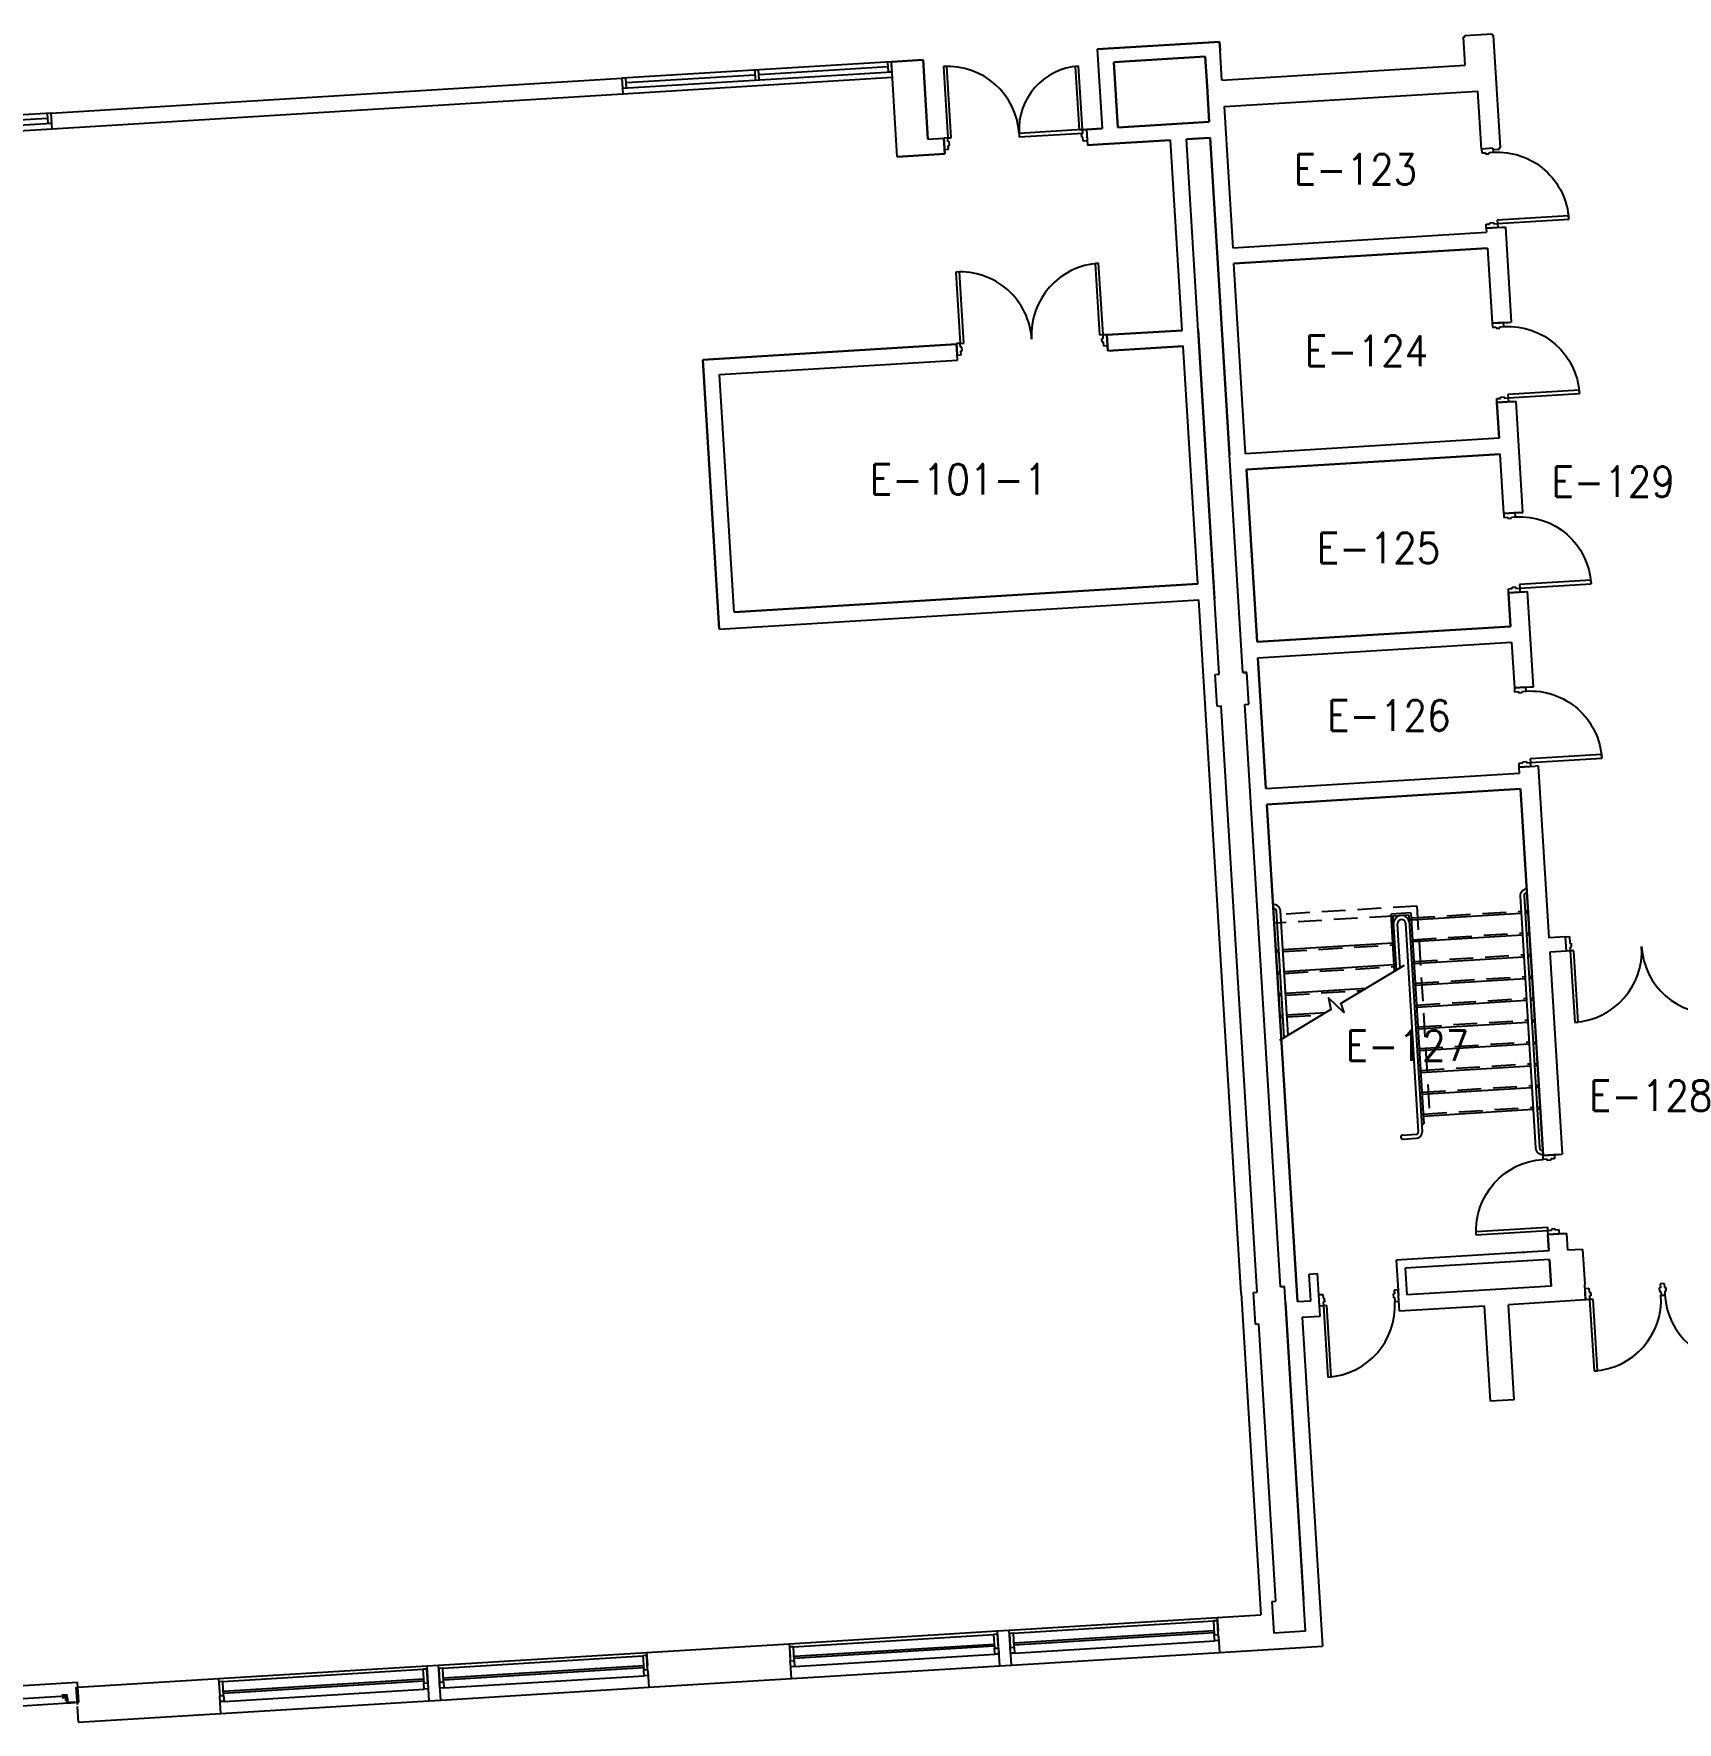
# Model space of a CAD drawing. Header units: inches. Extents: x -2 to 15026, y -1056 to 7065.
# Drawn here: x 8749 to 9577, y 5250 to 6101 of the extents above; entities that cross this region are included whole.
import ezdxf
from ezdxf.enums import TextEntityAlignment as Align

# ---------------------------------------------------------------- set-up
doc = ezdxf.new("R2010")
doc.units = ezdxf.units.IN
doc.header["$LTSCALE"] = 48
doc.header["$MEASUREMENT"] = 0
doc.linetypes.add('HIDDEN', pattern=[0.375, 0.25, -0.125])
doc.layers.get('0').update_dxf_attribs({"linetype": 'CONTINUOUS'})
for name, color, linetype in [('A-DOOR', 5, 'CONTINUOUS'), ('A-FLOR-STRS', 4, 'CONTINUOUS'), ('A-GLAZ', 1, 'CONTINUOUS'), ('A-GLAZ-DETL', 5, 'CONTINUOUS'), ('A-WALL', 7, 'CONTINUOUS'), ('A-WALL-SILL', 3, 'CONTINUOUS'), ('SP-RMNO', 7, 'CONTINUOUS'), ('SP-ROOM', 7, 'CONTINUOUS'), ('SP-ROOMF', 7, 'CONTINUOUS')]:
    doc.layers.add(name, color=color, linetype=linetype)
doc.styles.add('ROMANS', font='ROMANS', dxfattribs={"width": 0.78})

# ---------------------------------------------------------------- blocks, each defined once
blk = doc.blocks.new('BRKSYM3')
at = {"layer": 'A-FLOR-STRS', "color": 3, "linetype": 'Continuous'}
blk.add_lwpolyline([(0, 0), (0.04825, -0.192625), (0.16275, 0.235), (0.247125, 0)], dxfattribs=at)
for p in [(0, 0), (0.247125, 0)]:
    blk.add_point(p, dxfattribs=at)
blk = doc.blocks.new('FMGRM1')
at = {"style": 'ROMANS', "width": 0.9}
for tag, p in [('DATA1', (0, -0.2836)), ('DATA2', (0, -0.443)), ('DATA3', (0, -0.6024)), ('DATA4', (0, -0.7618)), ('DATA5', (0, -0.9213))]:
    blk.add_attdef(tag, text='', height=0.1172, dxfattribs=at).set_placement(p, align=Align.CENTER)
at = {"layer": 'SP-RMNO', "style": 'ROMANS', "width": 0.9}
blk.add_attdef('RMNUMB', text='', height=0.16, dxfattribs=at).set_placement((0, 0), align=Align.MIDDLE)

msp = doc.modelspace()

# ---------------------------------------------------------------- linework, layer by layer
at = {"layer": 'A-DOOR', "linetype": 'Continuous'}
for p, q in [((9209.34, 6084.22), (9207.59, 6084.12)), ((9207.59, 6084.12), (9209.79, 6048.18)), ((9211.54, 6048.29), (9209.34, 6084.22)), ((9275.71, 6084.28), (9273.96, 6084.17)), ((9273.96, 6084.17), (9275.92, 6052.23)), ((9277.67, 6052.34), (9275.71, 6084.28)), ((9277.67, 6052.34), (9245.73, 6050.38)), ((9245.73, 6050.38), (9245.83, 6048.63)), ((9245.83, 6048.63), (9277.77, 6050.59)), ((9275.92, 6052.23), (9277.67, 6052.34)), ((9277.16, 6050.36), (9277.79, 6050.4)), ((9277.28, 6048.49), (9277.16, 6050.36)), ((9277.9, 6048.53), (9277.28, 6048.49)), ((9277.67, 6052.34), (9279.66, 6052.46)), ((9277.77, 6050.59), (9277.67, 6052.34)), ((9277.79, 6050.4), (9277.67, 6052.34)), ((9278.02, 6046.6), (9277.9, 6048.53)), ((9279.66, 6052.46), (9280.02, 6046.72)), ((9209.79, 6048.18), (9207.79, 6048.06)), ((9207.79, 6048.06), (9208.15, 6042.32)), ((9208.15, 6042.32), (9210.14, 6042.44)), ((9209.79, 6048.18), (9211.54, 6048.29)), ((9209.91, 6046.24), (9209.79, 6048.18)), ((9210.53, 6046.28), (9209.91, 6046.24)), ((9210.02, 6044.37), (9210.65, 6044.41)), ((9210.14, 6042.44), (9210.02, 6044.37)), ((9210.65, 6044.41), (9210.53, 6046.28)), ((9280.02, 6046.72), (9278.02, 6046.6)), ((9484.37, 6042.93), (9478.63, 6042.58)), ((9478.63, 6042.58), (9478.76, 6040.58)), ((9478.76, 6040.58), (9480.69, 6040.7)), ((9480.69, 6040.7), (9480.73, 6040.08)), ((9480.73, 6040.08), (9482.6, 6040.19)), ((9482.56, 6040.82), (9484.5, 6040.94)), ((9482.6, 6040.19), (9482.56, 6040.82)), ((9484.37, 6042.93), (9484.5, 6040.94)), ((9522.52, 6008.95), (9486.59, 6006.75)), ((9486.59, 6006.75), (9486.69, 6005)), ((9486.69, 6005), (9522.63, 6007.2)), ((9522.63, 6007.2), (9522.52, 6008.95)), ((9480.95, 6004.65), (9482.89, 6004.77)), ((9481.08, 6002.66), (9480.95, 6004.65)), ((9486.82, 6003.01), (9481.08, 6002.66)), ((9482.85, 6005.39), (9484.72, 6005.51)), ((9482.89, 6004.77), (9482.85, 6005.39)), ((9484.72, 6005.51), (9484.76, 6004.88)), ((9484.76, 6004.88), (9486.69, 6005)), ((9486.69, 6005), (9486.82, 6003.01)), ((9215.67, 5980.69), (9213.93, 5980.58)), ((9213.93, 5980.58), (9216.12, 5944.65)), ((9217.87, 5944.75), (9215.67, 5980.69)), ((9285.8, 5984.98), (9284.05, 5984.87)), ((9284.05, 5984.87), (9286.25, 5948.94)), ((9288, 5949.04), (9285.8, 5984.98)), ((9489.75, 5955.11), (9484.01, 5954.76)), ((9489.87, 5953.11), (9489.75, 5955.11)), ((9286.25, 5948.94), (9288, 5949.04)), ((9287.49, 5947.07), (9288.11, 5947.11)), ((9287.61, 5945.2), (9287.49, 5947.07)), ((9288, 5949.04), (9289.99, 5949.17)), ((9288.11, 5947.11), (9288, 5949.04)), ((9289.99, 5949.17), (9290.34, 5943.43)), ((9484.01, 5954.76), (9484.13, 5952.76)), ((9484.13, 5952.76), (9486.06, 5952.88)), ((9486.06, 5952.88), (9486.1, 5952.25)), ((9486.1, 5952.25), (9487.97, 5952.37)), ((9487.93, 5952.99), (9489.87, 5953.11)), ((9487.97, 5952.37), (9487.93, 5952.99)), ((9216.12, 5944.65), (9214.13, 5944.53)), ((9214.13, 5944.53), (9214.48, 5938.79)), ((9214.48, 5938.79), (9216.47, 5938.91)), ((9216.12, 5944.65), (9217.87, 5944.75)), ((9216.24, 5942.71), (9216.12, 5944.65)), ((9216.87, 5942.75), (9216.24, 5942.71)), ((9216.36, 5940.84), (9216.98, 5940.88)), ((9216.47, 5938.91), (9216.36, 5940.84)), ((9216.98, 5940.88), (9216.87, 5942.75)), ((9288.23, 5945.24), (9287.61, 5945.2)), ((9288.35, 5943.3), (9288.23, 5945.24)), ((9290.34, 5943.43), (9288.35, 5943.3)), ((9527.89, 5921.12), (9491.96, 5918.92)), ((9528, 5919.38), (9527.89, 5921.12)), ((9486.33, 5916.83), (9488.26, 5916.94)), ((9486.45, 5914.83), (9486.33, 5916.83)), ((9492.19, 5915.18), (9486.45, 5914.83)), ((9488.22, 5917.57), (9490.09, 5917.68)), ((9488.26, 5916.94), (9488.22, 5917.57)), ((9490.09, 5917.68), (9490.13, 5917.06)), ((9490.13, 5917.06), (9492.06, 5917.18)), ((9491.96, 5918.92), (9492.06, 5917.18)), ((9492.06, 5917.18), (9528, 5919.38)), ((9492.06, 5917.18), (9492.19, 5915.18)), ((9495.61, 5859.27), (9489.87, 5858.92)), ((9489.87, 5858.92), (9489.99, 5856.93)), ((9489.99, 5856.93), (9491.92, 5857.05)), ((9491.92, 5857.05), (9491.96, 5856.42)), ((9491.96, 5856.42), (9493.83, 5856.54)), ((9493.79, 5857.16), (9495.73, 5857.28)), ((9493.83, 5856.54), (9493.79, 5857.16)), ((9495.73, 5857.28), (9495.61, 5859.27)), ((9492.19, 5820.99), (9494.12, 5821.11)), ((9492.31, 5819), (9492.19, 5820.99)), ((9498.05, 5819.35), (9492.31, 5819)), ((9494.08, 5821.74), (9495.95, 5821.85)), ((9494.12, 5821.11), (9494.08, 5821.74)), ((9495.95, 5821.85), (9495.99, 5821.23)), ((9495.99, 5821.23), (9497.93, 5821.34)), ((9533.75, 5825.29), (9497.82, 5823.09)), ((9497.82, 5823.09), (9497.93, 5821.34)), ((9497.93, 5821.34), (9533.86, 5823.54)), ((9497.93, 5821.34), (9498.05, 5819.35)), ((9533.86, 5823.54), (9533.75, 5825.29)), ((9500.98, 5771.44), (9495.24, 5771.09)), ((9495.24, 5771.09), (9495.36, 5769.09)), ((9495.36, 5769.09), (9497.3, 5769.21)), ((9497.3, 5769.21), (9497.33, 5768.59)), ((9497.33, 5768.59), (9499.21, 5768.7)), ((9499.17, 5769.32), (9501.1, 5769.44)), ((9499.21, 5768.7), (9499.17, 5769.32)), ((9501.1, 5769.44), (9500.98, 5771.44)), ((9499.46, 5733.9), (9501.33, 5734.01)), ((9499.49, 5733.28), (9499.46, 5733.9)), ((9501.33, 5734.01), (9501.36, 5733.39)), ((9539.12, 5737.45), (9503.19, 5735.26)), ((9503.19, 5735.26), (9503.3, 5733.51)), ((9503.3, 5733.51), (9539.23, 5735.71)), ((9539.23, 5735.71), (9539.12, 5737.45)), ((9497.56, 5733.16), (9499.49, 5733.28)), ((9497.68, 5731.16), (9497.56, 5733.16)), ((9503.42, 5731.51), (9497.68, 5731.16)), ((9501.36, 5733.39), (9503.3, 5733.51)), ((9503.3, 5733.51), (9503.42, 5731.51)), ((9520.97, 5645.67), (9522.96, 5645.8)), ((9521.41, 5638.44), (9520.97, 5645.67)), ((9522.96, 5645.8), (9523.17, 5642.37)), ((9523.17, 5642.37), (9523.8, 5642.4)), ((9523.91, 5640.53), (9523.29, 5640.49)), ((9523.29, 5640.49), (9523.4, 5638.56)), ((9523.8, 5642.4), (9523.91, 5640.53)), ((9523.4, 5638.56), (9521.41, 5638.44)), ((9525.15, 5638.67), (9523.4, 5638.56)), ((9523.4, 5638.56), (9525.6, 5602.62)), ((9527.35, 5602.73), (9525.15, 5638.67)), ((9525.6, 5602.62), (9527.35, 5602.73)), ((9509.65, 5535.53), (9515.39, 5535.88)), ((9509.77, 5533.53), (9509.65, 5535.53)), ((9511.7, 5533.65), (9509.77, 5533.53)), ((9511.74, 5533.03), (9511.7, 5533.65)), ((9513.61, 5533.14), (9511.74, 5533.03)), ((9515.51, 5533.88), (9513.57, 5533.76)), ((9513.57, 5533.76), (9513.61, 5533.14)), ((9515.39, 5535.88), (9515.51, 5533.88)), ((9475.93, 5497.15), (9511.86, 5499.35)), ((9476.03, 5495.4), (9475.93, 5497.15)), ((9511.97, 5497.6), (9476.03, 5495.4)), ((9511.86, 5499.35), (9511.97, 5497.6)), ((9513.9, 5497.72), (9511.97, 5497.6)), ((9511.97, 5497.6), (9512.09, 5495.6)), ((9512.09, 5495.6), (9517.83, 5495.95)), ((9515.73, 5498.45), (9513.86, 5498.34)), ((9513.86, 5498.34), (9513.9, 5497.72)), ((9515.77, 5497.83), (9515.73, 5498.45)), ((9517.71, 5497.95), (9515.77, 5497.83)), ((9517.83, 5495.95), (9517.71, 5497.95)), ((9570.74, 5470.91), (9568.74, 5470.79)), ((9568.74, 5470.79), (9568.86, 5468.85)), ((9570.74, 5470.91), (9570.85, 5468.97)), ((9396.72, 5465.38), (9398.72, 5465.5)), ((9397.07, 5459.64), (9396.72, 5465.38)), ((9398.72, 5465.5), (9398.83, 5463.57)), ((9398.83, 5463.57), (9399.46, 5463.6)), ((9399.57, 5461.73), (9398.95, 5461.69)), ((9398.95, 5461.69), (9399.07, 5459.76)), ((9399.46, 5463.6), (9399.57, 5461.73)), ((9434.77, 5465.76), (9434.14, 5465.73)), ((9434.14, 5465.73), (9434.26, 5463.85)), ((9434.26, 5463.85), (9434.88, 5463.89)), ((9436.64, 5467.82), (9434.65, 5467.7)), ((9434.65, 5467.7), (9434.77, 5465.76)), ((9434.88, 5463.89), (9435, 5461.96)), ((9435, 5461.96), (9437, 5462.08)), ((9437, 5462.08), (9436.64, 5467.82)), ((9530.81, 5468.47), (9532.8, 5468.59)), ((9531.16, 5462.73), (9530.81, 5468.47)), ((9533.15, 5462.85), (9531.16, 5462.73)), ((9532.8, 5468.59), (9532.92, 5466.65)), ((9532.92, 5466.65), (9533.55, 5466.69)), ((9533.66, 5464.82), (9533.04, 5464.78)), ((9533.04, 5464.78), (9533.15, 5462.85)), ((9534.9, 5462.96), (9533.15, 5462.85)), ((9533.15, 5462.85), (9535.35, 5426.91)), ((9533.55, 5466.69), (9533.66, 5464.82)), ((9537.1, 5427.02), (9534.9, 5462.96)), ((9568.86, 5468.85), (9568.23, 5468.81)), ((9568.23, 5468.81), (9568.35, 5466.94)), ((9568.35, 5466.94), (9568.97, 5466.98)), ((9568.97, 5466.98), (9569.09, 5465.05)), ((9569.09, 5465.05), (9571.09, 5465.17)), ((9570.85, 5468.97), (9571.48, 5469.01)), ((9571.59, 5467.14), (9570.97, 5467.1)), ((9570.97, 5467.1), (9571.09, 5465.17)), ((9571.48, 5469.01), (9571.59, 5467.14)), ((9399.07, 5459.76), (9397.07, 5459.64)), ((9400.81, 5459.87), (9399.07, 5459.76)), ((9399.07, 5459.76), (9401.26, 5423.83)), ((9403.01, 5423.93), (9400.81, 5459.87)), ((9401.26, 5423.83), (9403.01, 5423.93)), ((9535.35, 5426.91), (9537.1, 5427.02)), ((8771.43, 5269.97), (8672.53, 5263.92)), ((8772.04, 5259.99), (8771.43, 5269.97)), ((8665.99, 5253.5), (8772.04, 5259.99)), ((8765.72, 5263.11), (8671.88, 5257.37)), ((8766.22, 5263.81), (8763.52, 5263.64)), ((8765.87, 5262.61), (8763.62, 5262.48)), ((8763.7, 5263.48), (8765.89, 5263.62)), ((8763.77, 5262.34), (8765.6, 5262.46)), ((8765.44, 5261.34), (8765.8, 5261.36)), ((8765.45, 5261.09), (8765.44, 5261.34)), ((8765.45, 5261.09), (8765.82, 5261.11)), ((8765.55, 5261.49), (8765.8, 5261.51)), ((8765.58, 5260.94), (8765.55, 5261.49)), ((8765.58, 5260.94), (8765.83, 5260.96)), ((8765.75, 5262.32), (8765.86, 5260.5)), ((8765.9, 5262.12), (8765.87, 5262.61)), ((8765.9, 5262.12), (8766.01, 5260.37)), ((8766.01, 5260.37), (8766.05, 5259.62)), ((8766.05, 5259.62), (8770.04, 5259.86)), ((8766.07, 5263.46), (8766.16, 5261.88)), ((8766.16, 5261.88), (8766.24, 5260.59)), ((8766.42, 5260.43), (8766.22, 5263.81)), ((8766.27, 5260.14), (8766.24, 5260.59)), ((8766.6, 5261.56), (8766.35, 5261.54)), ((8766.61, 5261.41), (8766.36, 5261.39)), ((8766.63, 5261.16), (8766.38, 5261.14)), ((8766.64, 5261.01), (8766.39, 5260.99)), ((8769.78, 5260.1), (8766.54, 5259.9)), ((8766.64, 5261.01), (8766.6, 5261.56))]:
    msp.add_line(p, q, dxfattribs=at)
for centre, radius, start, end in [((9209.79, 6048.18), 36, 3.50549, 93.50549), ((9277.67, 6052.34), 32, 93.50548, 183.50548), ((9523.4, 5638.56), 36, 273.5, 3.49999), ((9595.25, 5642.93), 36, 183.50001, 273.50001), ((9533.15, 5462.85), 36, 273.49921, 3.4992), ((9606.99, 5467.34), 36, 183.49922, 273.49921), ((8763.69, 5263.65), 0.169, 183.5, 273.5), ((8763.76, 5262.49), 0.141, 183.5, 273.5), ((8765.61, 5262.32), 0.141, 3.5, 93.5), ((8766, 5260.51), 0.141, 183.5, 273.5), ((8765.9, 5263.45), 0.169, 3.5, 93.5), ((8765.91, 5261.87), 0.25, 3.5, 93.5), ((8766.41, 5260.6), 0.169, 183.5, 273.5), ((8766.52, 5260.15), 0.25, 183.5, 273.5), ((8769.79, 5259.85), 0.25, 3.5, 93.5)]:
    msp.add_arc(centre, radius, start, end, dxfattribs=at)
at = {"layer": 'A-DOOR', "linetype": 'Continuous', "extrusion": (0, 0, -1)}
for centre, major_axis, start_param, end_param in [((9486.69, 6005), (25.46, 25.46), -0.846485, 0.724312), ((9492.06, 5917.18), (-25.46, 25.46), 0.724312, 2.295108), ((9497.93, 5821.34), (-25.46, 25.46), 0.724312, 2.295108), ((9503.3, 5733.51), (25.46, 25.46), -0.846485, 0.724312), ((9511.97, 5497.6), (-25.46, 25.46), 5.436701, 7.007497)]:
    msp.add_ellipse(centre, major_axis=major_axis, ratio=1, start_param=start_param, end_param=end_param, dxfattribs=at)
at = {"layer": 'A-DOOR', "linetype": 'Continuous'}
for centre, major_axis, start_param, end_param in [((9216.12, 5944.65), (-25.46, 25.46), 3.988077, 5.558874), ((9288, 5949.04), (25.46, 25.46), 0.846485, 2.417281), ((9399.07, 5459.76), (-25.46, 25.46), 2.417281, 3.988077)]:
    msp.add_ellipse(centre, major_axis=major_axis, ratio=1, start_param=start_param, end_param=end_param, dxfattribs=at)
for p in [(9214.16, 5944.03), (9571.06, 5465.67)]:
    msp.add_point(p, dxfattribs=at)
at = {"layer": 'A-FLOR-STRS', "linetype": 'Continuous'}
for p, q in [((9498.16, 5666.07), (9505.91, 5539.31)), ((9500.15, 5666.19), (9507.91, 5539.43)), ((9379.28, 5594.86), (9375.39, 5658.56)), ((9381.21, 5596.03), (9377.38, 5658.68)), ((9443.06, 5657.69), (9433.08, 5657.08)), ((9443.06, 5657.69), (9449.57, 5551.39)), ((9443.28, 5654.2), (9498.68, 5657.59)), ((9500.67, 5657.71), (9502.17, 5657.8)), ((9434.84, 5628.33), (9433.08, 5657.08)), ((9442.13, 5656.63), (9434.14, 5656.14)), ((9435.81, 5628.91), (9434.14, 5656.14)), ((9437.74, 5630.08), (9436.38, 5652.27)), ((9440.38, 5652.52), (9446.82, 5547.21)), ((9442.13, 5656.63), (9448.81, 5547.34)), ((9378.57, 5639.22), (9433.97, 5642.61)), ((9443.95, 5643.22), (9499.35, 5646.61)), ((9501.34, 5646.73), (9502.84, 5646.82)), ((9375.08, 5639.01), (9376.58, 5639.1)), ((9379.24, 5628.24), (9434.64, 5631.63)), ((9444.62, 5632.24), (9500.02, 5635.63)), ((9502.01, 5635.75), (9503.51, 5635.84)), ((9375.75, 5628.03), (9377.25, 5628.12)), ((9439.72, 5631.27), (9407.88, 5612.09)), ((9445.29, 5621.26), (9500.69, 5624.65)), ((9502.69, 5624.77), (9504.18, 5624.86)), ((9376.42, 5617.05), (9377.92, 5617.14)), ((9379.92, 5617.26), (9420.59, 5619.75)), ((9402.8, 5609.03), (9376.94, 5593.45)), ((9377.09, 5606.07), (9378.59, 5606.16)), ((9380.59, 5606.28), (9400.23, 5607.48)), ((9445.96, 5610.28), (9501.36, 5613.67)), ((9503.36, 5613.79), (9504.85, 5613.88)), ((9446.64, 5599.3), (9502.03, 5602.69)), ((9504.03, 5602.81), (9505.53, 5602.9)), ((9447.31, 5588.32), (9502.7, 5591.71)), ((9504.7, 5591.83), (9506.2, 5591.92)), ((9447.98, 5577.34), (9503.38, 5580.73)), ((9505.37, 5580.85), (9506.87, 5580.94)), ((9448.65, 5566.36), (9504.05, 5569.75)), ((9506.04, 5569.87), (9507.54, 5569.96)), ((9449.32, 5555.38), (9504.72, 5558.77)), ((9506.72, 5558.89), (9508.21, 5558.98)), ((9448.57, 5551.33), (9449.57, 5551.39)), ((9438.89, 5545.73), (9445.88, 5546.15)), ((9439.02, 5543.73), (9446, 5544.16))]:
    msp.add_line(p, q, dxfattribs=at)
at = {"layer": 'A-FLOR-STRS', "linetype": 'HIDDEN'}
for p, q in [((9443.22, 5655.2), (9498.61, 5658.58)), ((9500.61, 5658.71), (9502.11, 5658.8)), ((9378.63, 5638.22), (9434.03, 5641.61)), ((9443.89, 5644.22), (9499.29, 5647.6)), ((9501.28, 5647.73), (9502.78, 5647.82)), ((9375.14, 5638.01), (9376.64, 5638.1)), ((9444.56, 5633.24), (9499.96, 5636.62)), ((9501.95, 5636.75), (9503.45, 5636.84)), ((9375.81, 5627.03), (9377.31, 5627.12)), ((9379.3, 5627.24), (9434.7, 5630.63)), ((9445.23, 5622.26), (9500.63, 5625.65)), ((9502.62, 5625.77), (9504.12, 5625.86)), ((9376.48, 5616.05), (9377.98, 5616.14)), ((9379.98, 5616.26), (9418.74, 5618.63)), ((9445.9, 5611.28), (9501.3, 5614.67)), ((9503.3, 5614.79), (9504.79, 5614.88)), ((9380.65, 5605.28), (9398.38, 5606.37)), ((9377.15, 5605.07), (9378.65, 5605.16)), ((9446.58, 5600.3), (9501.97, 5603.69)), ((9503.97, 5603.81), (9505.47, 5603.9)), ((9447.25, 5589.32), (9502.64, 5592.71)), ((9504.64, 5592.83), (9506.14, 5592.92)), ((9447.92, 5578.34), (9503.31, 5581.73)), ((9505.31, 5581.85), (9506.81, 5581.94)), ((9448.59, 5567.36), (9503.99, 5570.75)), ((9505.98, 5570.87), (9507.48, 5570.96)), ((9449.26, 5556.38), (9504.66, 5559.77)), ((9506.65, 5559.89), (9508.15, 5559.98))]:
    msp.add_line(p, q, dxfattribs=at)
at = {"layer": 'A-FLOR-STRS', "linetype": 'Continuous'}
for centre, radius, start, end in [((9501.65, 5666.28), 3.5, 93.5, 183.50094), ((9501.65, 5666.28), 1.5, 93.5, 183.50199), ((9373.89, 5658.47), 3.5, 3.49854, 93.5), ((9373.89, 5658.47), 1.5, 3.49775, 93.5), ((9438.38, 5652.4), 4, 3.5, 183.5), ((9438.38, 5652.4), 2, 3.5, 183.5), ((9445.82, 5547.15), 1, 273.5, 3.5), ((9445.82, 5547.15), 3, 273.5, 3.5), ((9438.95, 5544.73), 1, 93.5, 273.62424), ((9509.4, 5539.52), 3.5, 183.49909, 273.5), ((9509.4, 5539.52), 1.5, 183.5, 273.5)]:
    msp.add_arc(centre, radius, start, end, dxfattribs=at)
at = {"layer": 'A-GLAZ', "linetype": 'Continuous'}
for p, q in [((9179.55, 6083.9), (9114.68, 6079.93)), ((9045.96, 6073.22), (9181.7, 6081.53)), ((9112.68, 6079.81), (9047.8, 6075.84)), ((8756.34, 6058.01), (8682.48, 6053.5)), ((8613.76, 6046.79), (8758.49, 6055.64)), ((9242.85, 5294.79), (9343.66, 5300.96)), ((9132.05, 5288.01), (9232.86, 5294.18)), ((9343.96, 5295.97), (9243.15, 5289.8)), ((9344.02, 5294.97), (9243.21, 5288.8)), ((8955.38, 5277.21), (9056.19, 5283.38)), ((9233.17, 5289.19), (9132.36, 5283.02)), ((9233.23, 5288.19), (9132.42, 5282.03)), ((9132.66, 5278.03), (9233.48, 5284.2)), ((9243.46, 5284.81), (9344.27, 5290.98)), ((8844.59, 5270.43), (8945.4, 5276.6)), ((9056.5, 5278.38), (8955.69, 5272.22)), ((9056.56, 5277.39), (8955.75, 5271.22)), ((8770.73, 5265.92), (8771.16, 5258.93)), ((8945.71, 5271.61), (8844.9, 5265.44)), ((8945.77, 5270.61), (8844.96, 5264.44)), ((8845.2, 5260.45), (8946.01, 5266.62)), ((8955.99, 5267.23), (9056.81, 5273.39))]:
    msp.add_line(p, q, dxfattribs=at)
at = {"layer": 'A-GLAZ-DETL', "linetype": 'Continuous'}
for p, q in [((9345.65, 5301.08), (9343.66, 5300.96)), ((9343.66, 5300.96), (9344.08, 5293.97)), ((9346.08, 5294.09), (9345.65, 5301.08)), ((9234.86, 5294.3), (9232.86, 5294.18)), ((9232.86, 5294.18), (9233.29, 5287.19)), ((9235.29, 5287.32), (9234.86, 5294.3)), ((9242.85, 5294.79), (9240.85, 5294.67)), ((9240.85, 5294.67), (9241.28, 5287.68)), ((9243.27, 5287.8), (9242.85, 5294.79)), ((9344.08, 5293.97), (9346.08, 5294.09)), ((9344.08, 5293.97), (9346.08, 5294.09)), ((9344.27, 5290.98), (9344.08, 5293.97)), ((9346.08, 5294.09), (9346.26, 5291.1)), ((9058.19, 5283.5), (9056.19, 5283.38)), ((9056.19, 5283.38), (9056.62, 5276.39)), ((9058.62, 5276.51), (9058.19, 5283.5)), ((9132.05, 5288.01), (9130.06, 5287.89)), ((9130.06, 5287.89), (9130.48, 5280.91)), ((9132.48, 5281.03), (9132.05, 5288.01)), ((9233.29, 5287.19), (9235.29, 5287.32)), ((9233.29, 5287.19), (9235.29, 5287.32)), ((9233.48, 5284.2), (9233.29, 5287.19)), ((9235.47, 5284.32), (9233.48, 5284.2)), ((9235.29, 5287.32), (9235.47, 5284.32)), ((9241.28, 5287.68), (9243.27, 5287.8)), ((9241.28, 5287.68), (9243.27, 5287.8)), ((9241.46, 5284.69), (9241.28, 5287.68)), ((9243.46, 5284.81), (9241.46, 5284.69)), ((9243.27, 5287.8), (9243.46, 5284.81)), ((9346.26, 5291.1), (9344.27, 5290.98)), ((8947.4, 5276.72), (8945.4, 5276.6)), ((8945.4, 5276.6), (8945.83, 5269.61)), ((8947.83, 5269.73), (8947.4, 5276.72)), ((8955.38, 5277.21), (8953.39, 5277.09)), ((8953.39, 5277.09), (8953.81, 5270.1)), ((8955.81, 5270.22), (8955.38, 5277.21)), ((9056.62, 5276.39), (9058.62, 5276.51)), ((9056.62, 5276.39), (9058.62, 5276.51)), ((9056.81, 5273.39), (9056.62, 5276.39)), ((9058.62, 5276.51), (9058.8, 5273.52)), ((9130.48, 5280.91), (9132.48, 5281.03)), ((9130.48, 5280.91), (9132.48, 5281.03)), ((9130.67, 5277.91), (9130.48, 5280.91)), ((9132.66, 5278.03), (9130.67, 5277.91)), ((9132.48, 5281.03), (9132.66, 5278.03)), ((8844.59, 5270.43), (8842.59, 5270.31)), ((8844.59, 5270.43), (8842.59, 5270.31)), ((8842.59, 5270.31), (8843.02, 5263.32)), ((8842.59, 5270.31), (8843.02, 5263.32)), ((8845.02, 5263.45), (8844.59, 5270.43)), ((8845.02, 5263.45), (8844.59, 5270.43)), ((8945.83, 5269.61), (8947.83, 5269.73)), ((8945.83, 5269.61), (8947.83, 5269.73)), ((8946.01, 5266.62), (8945.83, 5269.61)), ((8948.01, 5266.74), (8946.01, 5266.62)), ((8947.83, 5269.73), (8948.01, 5266.74)), ((8953.81, 5270.1), (8955.81, 5270.22)), ((8953.81, 5270.1), (8955.81, 5270.22)), ((8954, 5267.11), (8953.81, 5270.1)), ((8955.99, 5267.23), (8954, 5267.11)), ((8955.81, 5270.22), (8955.99, 5267.23)), ((9058.8, 5273.52), (9056.81, 5273.39)), ((8843.02, 5263.32), (8845.02, 5263.45)), ((8843.02, 5263.32), (8845.02, 5263.45)), ((8843.02, 5263.32), (8845.02, 5263.45)), ((8843.02, 5263.32), (8845.02, 5263.45)), ((8843.2, 5260.33), (8843.02, 5263.32)), ((8843.2, 5260.33), (8843.02, 5263.32)), ((8845.2, 5260.45), (8843.2, 5260.33)), ((8845.2, 5260.45), (8843.2, 5260.33)), ((8845.02, 5263.45), (8845.2, 5260.45)), ((8845.02, 5263.45), (8845.2, 5260.45))]:
    msp.add_line(p, q, dxfattribs=at)
for points in [[(9181.4, 6086.52), (9179.4, 6086.39), (9179.71, 6081.4), (9181.7, 6081.53)], [(9047.65, 6078.34), (9045.65, 6078.21), (9045.96, 6073.22), (9047.95, 6073.35)], [(9114.52, 6082.43), (9112.53, 6082.3), (9112.83, 6077.31), (9114.83, 6077.44)], [(8758.19, 6060.63), (8756.19, 6060.51), (8756.5, 6055.52), (8758.49, 6055.64)]]:
    msp.add_lwpolyline(points, close=True, dxfattribs=at)
at = {"layer": 'A-WALL', "linetype": 'Continuous'}
for p, q in [((9470.25, 6099.8), (9483.97, 6100.64)), ((9470.3, 6099.05), (9470.25, 6099.8)), ((9484.02, 6099.89), (9483.97, 6100.64)), ((9484.02, 6099.89), (9484.77, 6099.94)), ((9488.24, 6043.17), (9484.77, 6099.94)), ((9285.08, 6092.87), (9346.71, 6096.64)), ((9346.71, 6096.64), (9285.08, 6092.87)), ((9285.08, 6092.87), (9287.52, 6052.94)), ((9285.08, 6092.87), (9287.52, 6052.94)), ((9346.71, 6096.64), (9346.98, 6092.26)), ((9346.98, 6092.26), (9346.71, 6096.64)), ((9347.9, 6077.29), (9346.98, 6092.26)), ((9469.55, 6099.01), (9470.3, 6099.05)), ((9470.42, 6084.78), (9469.55, 6099.01)), ((9181.4, 6086.52), (9045.65, 6078.21)), ((9197.37, 6087.49), (9181.4, 6086.52)), ((9181.4, 6086.52), (9197.37, 6087.49)), ((9184.33, 6038.61), (9181.4, 6086.52)), ((9184.33, 6038.61), (9181.4, 6086.52)), ((9199.81, 6047.57), (9197.37, 6087.49)), ((9197.37, 6087.49), (9199.81, 6047.57)), ((9339.53, 6089.19), (9293.49, 6086.37)), ((9293.49, 6086.37), (9339.53, 6089.19)), ((9293.49, 6086.37), (9295.51, 6053.42)), ((9295.51, 6053.42), (9293.49, 6086.37)), ((9340.45, 6074.2), (9339.53, 6089.19)), ((9339.53, 6089.19), (9340.45, 6074.2)), ((9347.9, 6077.29), (9470.42, 6084.78)), ((8758.19, 6060.63), (9045.65, 6078.21)), ((9045.65, 6078.21), (9046.14, 6070.23)), ((9340.45, 6074.2), (9341.54, 6056.24)), ((9341.54, 6056.24), (9340.45, 6074.2)), ((9046.14, 6070.23), (8758.68, 6052.65)), ((9349.09, 6063.96), (9476.85, 6071.78)), ((9478.63, 6042.58), (9476.85, 6071.78)), ((9478.63, 6042.58), (9476.85, 6071.78)), ((8758.19, 6060.63), (8613.46, 6051.78)), ((8758.68, 6052.65), (8758.19, 6060.63)), ((9349.09, 6063.96), (9353.44, 5992.84)), ((9279.66, 6052.46), (9287.52, 6052.94)), ((9287.52, 6052.94), (9279.66, 6052.46)), ((9279.66, 6052.46), (9280.15, 6044.47)), ((9279.66, 6052.45), (9280.15, 6044.47)), ((9295.51, 6053.42), (9341.54, 6056.24)), ((9341.54, 6056.24), (9295.51, 6053.42)), ((9184.33, 6038.61), (9208.28, 6040.07)), ((9208.28, 6040.07), (9184.33, 6038.61)), ((9199.81, 6047.57), (9207.79, 6048.06)), ((9199.81, 6047.57), (9207.79, 6048.06)), ((9208.28, 6040.07), (9207.79, 6048.06)), ((9207.79, 6048.06), (9208.28, 6040.07)), ((9288.01, 6044.95), (9280.15, 6044.47)), ((9280.15, 6044.47), (9288.01, 6044.95)), ((9280.15, 6044.47), (9280.15, 6044.47)), ((9288.01, 6044.95), (9322.07, 6047.03)), ((9322.07, 6047.03), (9288.01, 6044.95)), ((9327.93, 5951.21), (9322.07, 6047.03)), ((9330.06, 6047.52), (9342.03, 6048.25)), ((9342.03, 6048.25), (9330.06, 6047.52)), ((9330.06, 6047.52), (9342.03, 6048.25)), ((9346.54, 5778.02), (9330.06, 6047.52)), ((9351.8, 5888.55), (9342.03, 6048.25)), ((9342.03, 6048.25), (9351.8, 5888.55)), ((9487.54, 6042.37), (9484.42, 6042.18)), ((9488.24, 6043.17), (9487.49, 6043.12)), ((9487.54, 6042.37), (9487.49, 6043.12)), ((9353.44, 5992.84), (9481.2, 6000.66)), ((9353.44, 5992.84), (9481.2, 6000.66)), ((9481.08, 6002.66), (9489.06, 6003.14)), ((9481.08, 6002.66), (9489.06, 6003.14)), ((9481.08, 6002.66), (9481.2, 6000.66)), ((9489.06, 6003.14), (9490.68, 6003.24)), ((9490.68, 6003.24), (9493.61, 5955.34)), ((9353.93, 5984.86), (9481.69, 5992.67)), ((9481.69, 5992.67), (9353.93, 5984.86)), ((9481.69, 5992.67), (9484.01, 5954.76)), ((9359.79, 5889.04), (9353.93, 5984.86)), ((9484.01, 5954.76), (9491.99, 5955.24)), ((9491.99, 5955.24), (9484.01, 5954.76)), ((9491.99, 5955.24), (9493.61, 5955.34)), ((9290, 5948.89), (9327.93, 5951.21)), ((9290, 5948.89), (9327.93, 5951.21)), ((9327.93, 5951.21), (9290, 5948.89)), ((9290.49, 5940.9), (9290, 5948.89)), ((9290.49, 5940.9), (9290, 5948.89)), ((9290, 5948.89), (9290.49, 5940.9)), ((9327.93, 5951.21), (9327.93, 5951.21)), ((9335.92, 5951.7), (9344.22, 5815.95)), ((9086.38, 5936.44), (9214.14, 5944.25)), ((9214.14, 5944.25), (9086.38, 5936.44)), ((9214.63, 5936.27), (9214.13, 5944.53)), ((9214.13, 5944.53), (9214.14, 5944.25)), ((9214.63, 5936.27), (9214.14, 5944.25)), ((9290.49, 5940.9), (9328.42, 5943.22)), ((9328.42, 5943.22), (9290.49, 5940.9)), ((9290.49, 5940.9), (9328.42, 5943.22)), ((9328.42, 5943.22), (9328.41, 5943.4)), ((9335.75, 5823.45), (9328.42, 5943.22)), ((9335.75, 5823.45), (9328.42, 5943.22)), ((9094.69, 5800.69), (9086.38, 5936.44)), ((9086.38, 5936.44), (9094.69, 5800.69)), ((9094.86, 5928.94), (9214.63, 5936.27)), ((9094.86, 5928.94), (9214.63, 5936.27)), ((9102.18, 5809.16), (9094.86, 5928.94)), ((9102.18, 5809.16), (9094.86, 5928.94)), ((9486.45, 5914.83), (9494.43, 5915.32)), ((9494.43, 5915.32), (9486.45, 5914.83)), ((9487.55, 5896.85), (9486.45, 5914.83)), ((9486.45, 5914.83), (9487.55, 5896.85)), ((9486.45, 5914.83), (9486.45, 5914.83)), ((9494.43, 5915.32), (9496.05, 5915.42)), ((9499.47, 5859.51), (9496.05, 5915.42)), ((9487.55, 5896.85), (9359.79, 5889.04)), ((9358.52, 5778.76), (9351.8, 5888.55)), ((9358.52, 5778.76), (9351.8, 5888.55)), ((9360.27, 5881.05), (9488.04, 5888.87)), ((9488.04, 5888.87), (9360.27, 5881.05)), ((9489.87, 5858.92), (9488.04, 5888.87)), ((9489.87, 5858.92), (9488.04, 5888.87)), ((9365.59, 5794.22), (9360.27, 5881.05)), ((9360.27, 5881.05), (9365.59, 5794.22)), ((9489.87, 5858.92), (9497.85, 5859.41)), ((9497.85, 5859.41), (9489.87, 5858.92)), ((9497.85, 5859.41), (9499.47, 5859.51)), ((9102.18, 5809.16), (9335.75, 5823.45)), ((9335.75, 5823.45), (9102.18, 5809.16)), ((9492.31, 5819), (9500.29, 5819.49)), ((9500.29, 5819.49), (9492.31, 5819)), ((9493.35, 5802.03), (9492.31, 5819)), ((9492.31, 5819), (9493.35, 5802.03)), ((9500.29, 5819.49), (9501.92, 5819.59)), ((9500.29, 5819.49), (9500.29, 5819.49)), ((9504.85, 5771.68), (9501.92, 5819.59)), ((9094.69, 5800.69), (9336.23, 5815.46)), ((9094.69, 5800.69), (9336.23, 5815.46)), ((9357.6, 5466.12), (9336.23, 5815.46)), ((9365.59, 5794.22), (9493.35, 5802.03)), ((9493.35, 5802.03), (9365.59, 5794.22)), ((9366.07, 5786.23), (9493.84, 5794.04)), ((9366.07, 5786.23), (9493.84, 5794.04)), ((9493.84, 5794.04), (9495.24, 5771.09)), ((9493.84, 5794.04), (9495.24, 5771.09)), ((9370.1, 5720.35), (9366.07, 5786.23)), ((9366.07, 5786.23), (9370.1, 5720.35)), ((9344.54, 5777.9), (9346.54, 5778.02)), ((9345.52, 5761.93), (9344.54, 5777.9)), ((9358.52, 5778.76), (9360.51, 5778.88)), ((9360.51, 5778.88), (9358.52, 5778.76)), ((9361.49, 5762.91), (9360.51, 5778.88)), ((9361.49, 5762.91), (9360.51, 5778.88)), ((9495.24, 5771.09), (9503.22, 5771.58)), ((9495.24, 5771.09), (9503.22, 5771.58)), ((9503.22, 5771.58), (9504.85, 5771.68)), ((9345.52, 5761.93), (9347.52, 5762.05)), ((9365.59, 5466.6), (9347.52, 5762.05)), ((9359.49, 5762.79), (9361.49, 5762.91)), ((9359.49, 5762.79), (9361.49, 5762.91)), ((9377.44, 5469.33), (9359.49, 5762.79)), ((9377.44, 5469.33), (9359.49, 5762.79)), ((9370.1, 5720.35), (9497.86, 5728.17)), ((9370.1, 5720.35), (9497.86, 5728.17)), ((9497.68, 5731.16), (9505.67, 5731.65)), ((9497.68, 5731.16), (9505.67, 5731.65)), ((9497.86, 5728.17), (9497.68, 5731.16)), ((9497.86, 5728.17), (9497.68, 5731.16)), ((9507.29, 5731.75), (9505.67, 5731.65)), ((9507.29, 5731.75), (9505.67, 5731.65)), ((9507.29, 5731.75), (9512.58, 5645.16)), ((9370.59, 5712.37), (9498.35, 5720.18)), ((9498.35, 5720.18), (9370.59, 5712.37)), ((9498.35, 5720.18), (9509.65, 5535.53)), ((9509.65, 5535.53), (9498.35, 5720.18)), ((9385.91, 5461.84), (9370.59, 5712.37)), ((9370.59, 5712.37), (9385.91, 5461.84)), ((9520.97, 5645.67), (9512.58, 5645.16)), ((9521.41, 5638.44), (9513.03, 5637.93)), ((9513.03, 5637.93), (9519.25, 5536.12)), ((9509.65, 5535.53), (9517.63, 5536.02)), ((9517.63, 5536.02), (9509.65, 5535.53)), ((9517.63, 5536.02), (9519.25, 5536.12)), ((9512.09, 5495.6), (9520.07, 5496.12)), ((9520.07, 5496.12), (9512.09, 5495.6)), ((9512.09, 5495.6), (9512.59, 5487.37)), ((9512.59, 5487.37), (9512.09, 5495.6)), ((9520.07, 5496.12), (9521.69, 5496.21)), ((9522.21, 5487.71), (9521.69, 5496.21)), ((9512.59, 5487.37), (9435.74, 5482.67)), ((9529.57, 5488.16), (9522.21, 5487.71)), ((9529.57, 5488.16), (9530.64, 5470.69)), ((9435.74, 5482.67), (9436.82, 5464.95)), ((9512.85, 5483.13), (9440.24, 5478.68)), ((9440.24, 5478.68), (9441.06, 5465.21)), ((9500.62, 5486.64), (9499.12, 5486.54)), ((9501.82, 5482.45), (9499.38, 5482.3)), ((9513.68, 5469.65), (9512.85, 5483.13)), ((9512.85, 5483.13), (9513.68, 5469.65)), ((9391.83, 5475.72), (9396.07, 5475.98)), ((9392.65, 5462.25), (9391.83, 5475.72)), ((9396.89, 5462.51), (9396.07, 5475.98)), ((9531.13, 5462.7), (9530.64, 5470.69)), ((9357.6, 5466.12), (9367.51, 5304.04)), ((9363.59, 5466.48), (9365.59, 5466.6)), ((9363.59, 5466.48), (9364.57, 5450.51)), ((9377.44, 5469.33), (9379.44, 5469.46)), ((9379.44, 5469.46), (9377.44, 5469.33)), ((9379.93, 5461.47), (9379.44, 5469.46)), ((9379.93, 5461.47), (9379.44, 5469.46)), ((9390.06, 5295.78), (9379.93, 5461.47)), ((9379.93, 5461.47), (9389.08, 5311.75)), ((9385.91, 5461.84), (9392.65, 5462.25)), ((9397.38, 5454.52), (9396.89, 5462.51)), ((9396.89, 5462.51), (9396.89, 5462.51)), ((9437.31, 5456.97), (9436.82, 5464.95)), ((9436.82, 5464.95), (9436.82, 5464.95)), ((9513.68, 5469.65), (9441.06, 5465.21)), ((9531.13, 5462.7), (9492.21, 5460.32)), ((9388.4, 5453.97), (9397.38, 5454.52)), ((9388.4, 5453.97), (9398.53, 5288.28)), ((9480.23, 5459.59), (9437.31, 5456.97)), ((9483.16, 5411.68), (9480.23, 5459.59)), ((9495.14, 5412.41), (9492.21, 5460.32)), ((9364.57, 5450.51), (9366.56, 5450.63)), ((9375.11, 5310.9), (9366.56, 5450.63)), ((9495.14, 5412.41), (9483.16, 5411.68)), ((9373.11, 5310.77), (9375.11, 5310.9)), ((9373.11, 5310.77), (9374.09, 5294.8)), ((9345.55, 5302.7), (9367.51, 5304.04)), ((9345.55, 5302.7), (9345.96, 5296.09)), ((9234.76, 5295.92), (9240.75, 5296.29)), ((9234.76, 5295.92), (9235.84, 5278.33)), ((9241.83, 5278.7), (9240.75, 5296.29)), ((9346.14, 5293.09), (9346.63, 5285.11)), ((9390.06, 5295.78), (9374.09, 5294.8)), ((9058.09, 5285.12), (9129.96, 5289.51)), ((9058.09, 5285.12), (9129.96, 5289.51)), ((9058.09, 5285.12), (9058.5, 5278.51)), ((9129.96, 5289.51), (9130.36, 5282.9)), ((9346.63, 5285.11), (9398.53, 5288.28)), ((8947.3, 5278.34), (8953.29, 5278.71)), ((8947.3, 5278.34), (8948.37, 5260.75)), ((8954.36, 5261.12), (8953.29, 5278.71)), ((9058.68, 5275.51), (9059.17, 5267.53)), ((9131.03, 5271.92), (9130.55, 5279.91)), ((9235.84, 5278.33), (9241.83, 5278.7)), ((8770.63, 5267.54), (8771.03, 5260.92)), ((8771.58, 5267.6), (8842.49, 5271.93)), ((8842.49, 5271.93), (8842.9, 5265.32)), ((9059.17, 5267.53), (9131.03, 5271.92)), ((8771.22, 5257.93), (8771.7, 5249.95)), ((8843.57, 5254.34), (8843.08, 5262.33)), ((8948.37, 5260.75), (8954.36, 5261.12)), ((8771.7, 5249.95), (8843.57, 5254.34))]:
    msp.add_line(p, q, dxfattribs=at)
at = {"layer": 'A-WALL', "linetype": 'HIDDEN'}
for p, q in [((9446.11, 5661.13), (9374, 5656.72)), ((9446.11, 5661.13), (9452.51, 5556.58)), ((9434.14, 5656.14), (9374.25, 5652.48))]:
    msp.add_line(p, q, dxfattribs=at)
at = {"layer": 'A-WALL', "linetype": 'Continuous'}
msp.add_lwpolyline([(8758.19, 6060.63), (9045.65, 6078.21), (9046.14, 6070.23), (8758.68, 6052.65)], close=True, dxfattribs=at)
at = {"layer": 'A-WALL-SILL', "linetype": 'Continuous'}
for p, q in [((9181.4, 6086.52), (9045.65, 6078.21)), ((9181.89, 6078.53), (9046.14, 6070.23)), ((8758.19, 6060.63), (8613.46, 6051.78)), ((8758.68, 6052.65), (8613.95, 6043.79)), ((9240.75, 5296.29), (9345.55, 5302.7)), ((9129.96, 5289.51), (9234.76, 5295.92)), ((8953.29, 5278.71), (9058.09, 5285.12)), ((9241.83, 5278.7), (9346.63, 5285.11)), ((8842.49, 5271.93), (8947.3, 5278.34)), ((9131.03, 5271.92), (9235.84, 5278.33)), ((8954.36, 5261.12), (9059.17, 5267.53)), ((8843.57, 5254.34), (8948.37, 5260.75))]:
    msp.add_line(p, q, dxfattribs=at)

# ---------------------------------------------------------------- block references
at = {"layer": 'A-FLOR-STRS', "linetype": 'Continuous', "xscale": 23.99999884293006, "yscale": -23.99999884293006, "rotation": 211.0647986710314}
msp.add_blockref('BRKSYM3', (9407.88, 5612.09), dxfattribs=at)
at = {"layer": 'SP-ROOM', "linetype": 'Continuous'}
ref = msp.add_blockref('FMGRM1', (9215.3, 5876.19), dxfattribs=dict(at, xscale=96, yscale=96, zscale=96))
ref.add_attrib('RMNUMB', 'E-101-1', dxfattribs={"layer": 'SP-RMNO', "height": 15.36, "style": 'ROMANS', "width": 0.9}).set_placement((9215.3, 5876.19), align=Align.MIDDLE)
at = {"layer": 'SP-ROOMF', "linetype": 'Continuous'}
ref = msp.add_blockref('FMGRM1', (9415.14, 6032.31), dxfattribs=dict(at, xscale=96, yscale=96, zscale=96))
ref.add_attrib('RMNUMB', 'E-123', dxfattribs={"layer": 'SP-RMNO', "height": 15.36, "style": 'ROMANS', "width": 0.9}).set_placement((9415.14, 6032.31), align=Align.MIDDLE)
ref = msp.add_blockref('FMGRM1', (9420.74, 5940.86), dxfattribs=dict(at, xscale=96, yscale=96, zscale=96))
ref.add_attrib('RMNUMB', 'E-124', dxfattribs={"layer": 'SP-RMNO', "height": 15.36, "style": 'ROMANS', "width": 0.9}).set_placement((9420.74, 5940.86), align=Align.MIDDLE)
ref = msp.add_blockref('FMGRM1', (9544.97, 5874.94), dxfattribs=dict(at, xscale=96, yscale=96, zscale=96))
ref.add_attrib('RMNUMB', 'E-129', dxfattribs={"layer": 'SP-RMNO', "height": 15.36, "style": 'ROMANS', "width": 0.9}).set_placement((9544.97, 5874.94), align=Align.MIDDLE)
ref = msp.add_blockref('FMGRM1', (9426.81, 5841.54), dxfattribs=dict(at, xscale=96, yscale=96, zscale=96))
ref.add_attrib('RMNUMB', 'E-125', dxfattribs={"layer": 'SP-RMNO', "height": 15.36, "style": 'ROMANS', "width": 0.9}).set_placement((9426.81, 5841.54), align=Align.MIDDLE)
ref = msp.add_blockref('FMGRM1', (9431.97, 5757.2), dxfattribs=dict(at, xscale=96, yscale=96, zscale=96))
ref.add_attrib('RMNUMB', 'E-126', dxfattribs={"layer": 'SP-RMNO', "height": 15.36, "style": 'ROMANS', "width": 0.9}).set_placement((9431.97, 5757.2), align=Align.MIDDLE)
ref = msp.add_blockref('FMGRM1', (9441.34, 5590.83), dxfattribs=dict(at, xscale=96, yscale=96, zscale=96))
ref.add_attrib('RMNUMB', 'E-127', dxfattribs={"layer": 'SP-RMNO', "height": 15.36, "style": 'ROMANS', "width": 0.9}).set_placement((9441.34, 5590.83), align=Align.MIDDLE)
ref = msp.add_blockref('FMGRM1', (9563.91, 5565.65), dxfattribs=dict(at, xscale=96, yscale=96, zscale=96))
ref.add_attrib('RMNUMB', 'E-128', dxfattribs={"layer": 'SP-RMNO', "height": 15.36, "style": 'ROMANS', "width": 0.9}).set_placement((9563.91, 5565.65), align=Align.MIDDLE)

doc.saveas('drawing.dxf')
